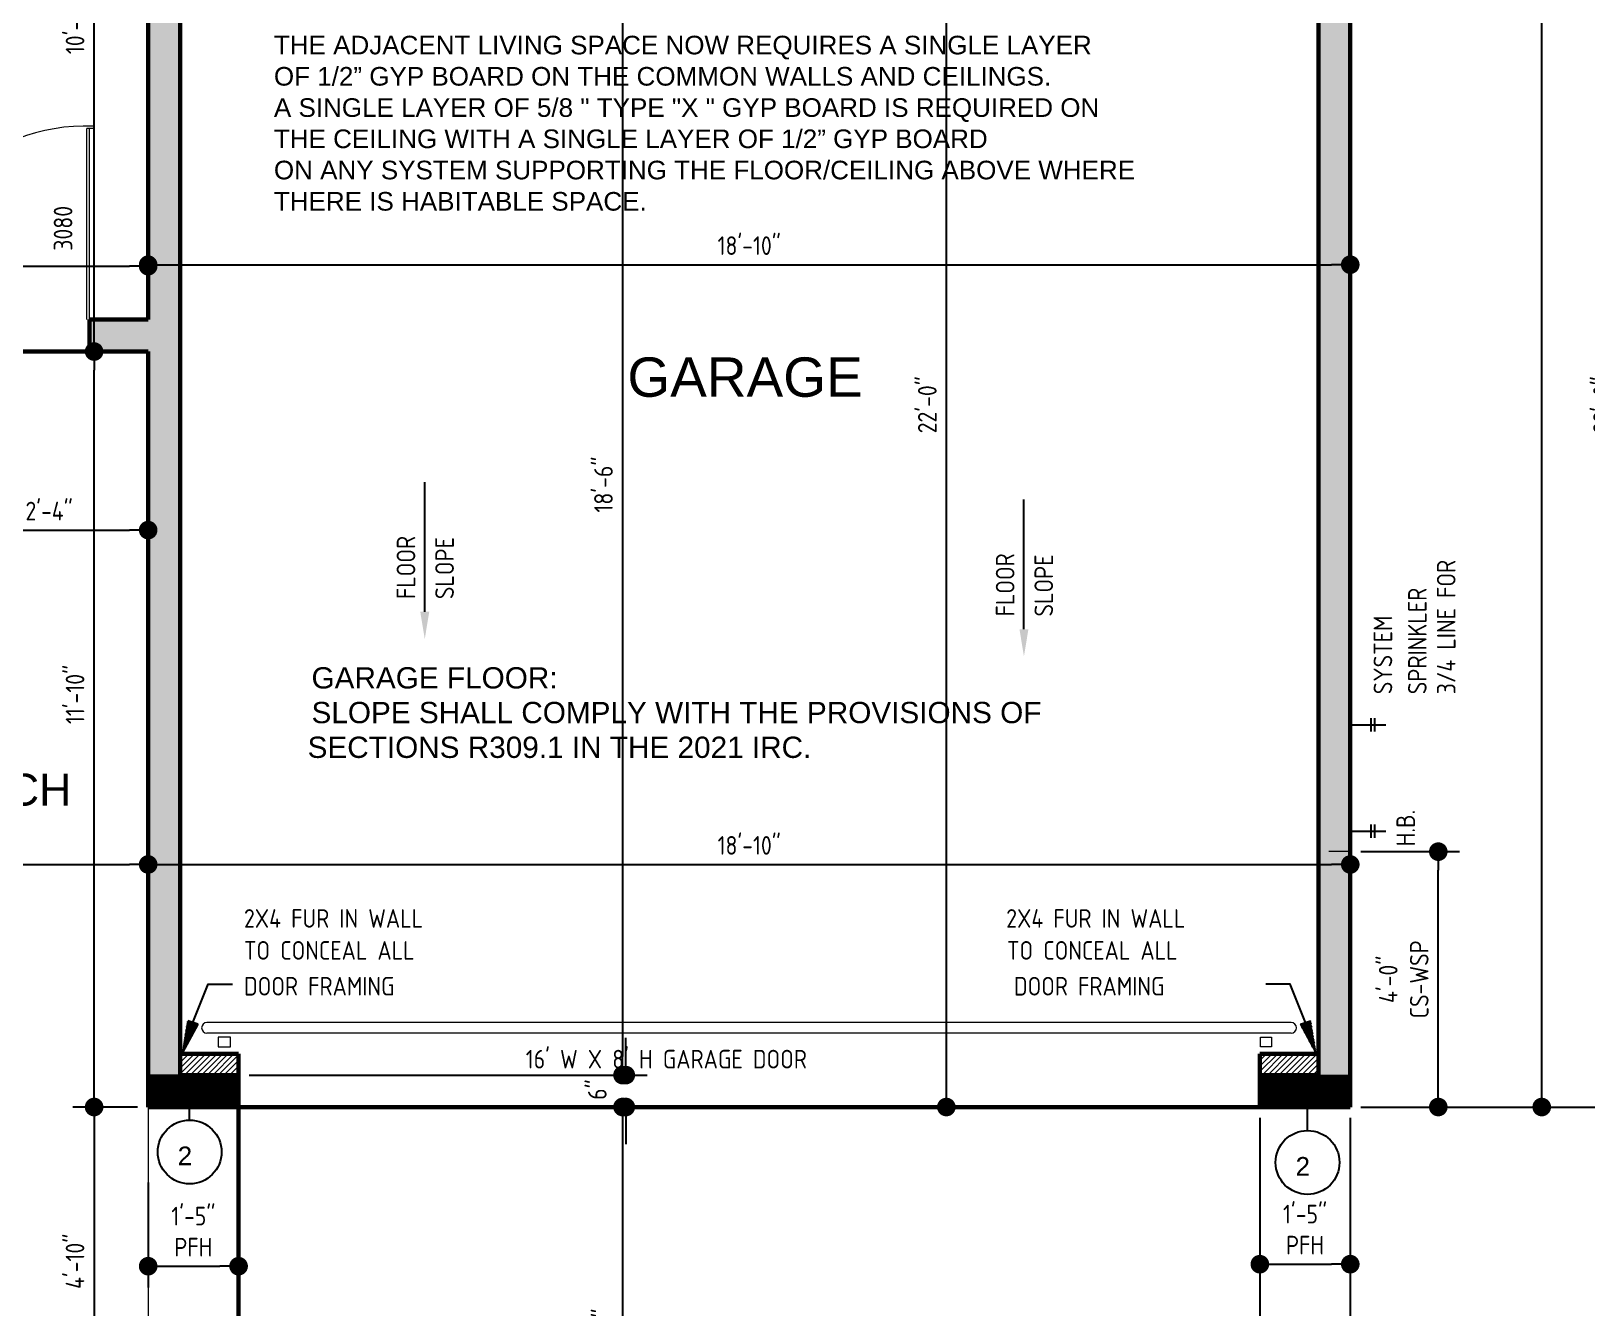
# Model space of a CAD drawing. Header units: feet. Extents: x 57903 to 63568, y -124112 to -112262.
# Drawn here: x 63119.3 to 63411.8, y -123968.5 to -123728.5 of the extents above; entities that cross this region are included whole.
import ezdxf
from ezdxf import colors
from ezdxf.entities.mleader import LeaderData, LeaderLine
from ezdxf.math import Vec2, Vec3

# ---------------------------------------------------------------- set-up
doc = ezdxf.new("R2010")
doc.units = ezdxf.units.FT
doc.header["$LTSCALE"] = 30
doc.header["$MEASUREMENT"] = 0
doc.linetypes.add('HIDDEN', pattern=[0.375, 0.25, -0.125])
doc.linetypes.add('Solid', pattern=[0])
doc.layers.add('DIM', color=4, linetype='Continuous')
doc.layers.add('TEXT', color=7, linetype='Continuous')
for name, color, linetype, lineweight in [('DIMS', 137, 'Continuous', 15), ('DOORS', 157, 'Continuous', 9), ('DOORTEXT', 253, 'Continuous', 20), ('HATCH', 123, 'Continuous', 0), ('L1', 251, 'Continuous', 13), ('ROOM LBLS', 253, 'Continuous', 30), ('WALLS', 7, 'Continuous', 60), ('WINDWS LBLS', 121, 'Continuous', 18)]:
    doc.layers.add(name, color=color, linetype=linetype, lineweight=lineweight)
doc.styles.add('ARCH', font='ARCHITXT.SHX')
doc.styles.add('SWIS72', font='swissel.ttf', dxfattribs={"height": 4.5})
doc.styles.add('TEXT1', font='ARCHITXT.shx')
doc.dimstyles.new('ARCHITECTURAL', dxfattribs={"dimtxt": 3.5, "dimasz": 3.5, "dimexe": 4, "dimexo": 2, "dimgap": 1.5, "dimtad": 1, "dimdec": 1, "dimzin": 3, "dimdsep": 46, "dimlunit": 4, "dimtxsty": 'ARCH', "dimblk": 'DOT', "dimcen": 0.0625, "dimadec": 0, "dimazin": 0, "dimtfac": 1, "dimtdec": 1, "dimtix": 1, "dimtofl": 0, "dimtmove": 1, "dimatfit": 2, "dimldrblk": 'DOTSMALL', "dimfxl": 1, "dimtolj": 1, "dimtzin": 0, "dimarcsym": 0})
pattern_1 = [(291.159625, (62472.52774, -124423.9583), (-0.1165723, -0.045120936), [])]

# ---------------------------------------------------------------- blocks, each defined once
blk = doc.blocks.new('_Dot')
at = {"layer": 'DIMS', "color": 0, "lineweight": -2}
blk.add_line((-0.5, 0), (-1, 0), dxfattribs=at)
at = {"layer": 'DIMS', "color": 0, "const_width": 0.5}
blk.add_lwpolyline([(-0.25, 0, 1), (0.25, 0, 1)], format="xyb", close=True, dxfattribs=at)
blk = doc.blocks.new('*D631')
at = {"layer": 'Defpoints', "color": 0, "linetype": 'Solid', "transparency": 16777216}
for p in [(63350.31, -123930.74), (63367.31, -123930.74), (63350.31, -124027.86)]:
    blk.add_point(p, dxfattribs=at)
at = {"layer": 'DIMS', "color": 0, "linetype": 'Solid', "lineweight": -2, "transparency": 16777216}
for p, q in [((63350.31, -123932.74), (63350.31, -124031.86)), ((63367.31, -123932.74), (63367.31, -124031.86)), ((63363.81, -124027.86), (63353.81, -124027.86))]:
    blk.add_line(p, q, dxfattribs=at)
at = {"layer": 'DIMS', "color": 0, "linetype": 'Solid', "lineweight": -2, "transparency": 16777216, "xscale": 3.5, "yscale": 3.5, "zscale": 3.5, "rotation": 180}
blk.add_blockref('_Dot', (63350.31, -124027.86), dxfattribs=at)
at = {"layer": 'DIMS', "color": 0, "linetype": 'Solid', "lineweight": -2, "transparency": 16777216, "xscale": 3.5, "yscale": 3.5, "zscale": 3.5}
blk.add_blockref('_Dot', (63367.31, -124027.86), dxfattribs=at)
at = {"layer": 'DIMS', "color": 0, "linetype": 'Solid', "transparency": 16777216, "insert": (63358.81, -124024.28), "char_height": 3.5, "attachment_point": 5, "style": 'ARCH'}
blk.add_mtext('\\A1;1\'-5"', dxfattribs=at)
blk = doc.blocks.new('_DotSmall')
at = {"layer": 'DIMS', "color": 0, "const_width": 0.5}
blk.add_lwpolyline([(-0.0625, 0, 1), (0.0625, 0, 1)], format="xyb", close=True, dxfattribs=at)
blk = doc.blocks.new('*D632')
at = {"layer": 'Defpoints', "color": 0, "linetype": 'Solid', "transparency": 16777216}
for p in [(63350.31, -123930.74), (63158.31, -123992.74), (63158.31, -124027.86)]:
    blk.add_point(p, dxfattribs=at)
at = {"layer": 'DIMS', "color": 0, "linetype": 'Solid', "lineweight": -2, "transparency": 16777216}
for p, q in [((63350.31, -123932.74), (63350.31, -124031.86)), ((63158.31, -123994.74), (63158.31, -124031.86)), ((63346.81, -124027.86), (63161.81, -124027.86))]:
    blk.add_line(p, q, dxfattribs=at)
at = {"layer": 'DIMS', "color": 0, "linetype": 'Solid', "lineweight": -2, "transparency": 16777216, "xscale": 3.5, "yscale": 3.5, "zscale": 3.5, "rotation": 180}
blk.add_blockref('_Dot', (63158.31, -124027.86), dxfattribs=at)
at = {"layer": 'DIMS', "color": 0, "linetype": 'Solid', "lineweight": -2, "transparency": 16777216, "xscale": 3.5, "yscale": 3.5, "zscale": 3.5}
blk.add_blockref('_Dot', (63350.31, -124027.86), dxfattribs=at)
at = {"layer": 'DIMS', "color": 0, "linetype": 'Solid', "transparency": 16777216, "insert": (63254.31, -124024.28), "char_height": 3.5, "attachment_point": 5, "style": 'ARCH'}
blk.add_mtext('\\A1;16\'-0"', dxfattribs=at)
blk = doc.blocks.new('*D637')
at = {"layer": 'Defpoints', "color": 0, "linetype": 'Solid', "transparency": 16777216}
for p in [(63367.31, -123930.74), (63158.31, -123992.74), (63367.31, -124042.86)]:
    blk.add_point(p, dxfattribs=at)
at = {"layer": 'DIMS', "color": 0, "linetype": 'Solid', "lineweight": -2, "transparency": 16777216}
for p, q in [((63367.31, -123932.74), (63367.31, -124046.86)), ((63158.31, -123994.74), (63158.31, -124046.86)), ((63161.81, -124042.86), (63363.81, -124042.86))]:
    blk.add_line(p, q, dxfattribs=at)
at = {"layer": 'DIMS', "color": 0, "linetype": 'Solid', "lineweight": -2, "transparency": 16777216, "xscale": 3.5, "yscale": 3.5, "zscale": 3.5, "rotation": 180}
blk.add_blockref('_Dot', (63158.31, -124042.86), dxfattribs=at)
at = {"layer": 'DIMS', "color": 0, "linetype": 'Solid', "lineweight": -2, "transparency": 16777216, "xscale": 3.5, "yscale": 3.5, "zscale": 3.5}
blk.add_blockref('_Dot', (63367.31, -124042.86), dxfattribs=at)
at = {"layer": 'DIMS', "color": 0, "linetype": 'Solid', "transparency": 16777216, "insert": (63262.81, -124039.28), "char_height": 3.5, "attachment_point": 5, "style": 'ARCH'}
blk.add_mtext('\\A1;17\'-5"', dxfattribs=at)
blk = doc.blocks.new('*D638')
at = {"layer": 'Defpoints', "color": 0, "linetype": 'Solid', "transparency": 16777216}
for p in [(63367.31, -123930.74), (62899.31, -123970.74), (62899.31, -124055.53)]:
    blk.add_point(p, dxfattribs=at)
at = {"layer": 'DIMS', "color": 0, "linetype": 'Solid', "lineweight": -2, "transparency": 16777216}
for p, q in [((63367.31, -123932.74), (63367.31, -124059.53)), ((62899.31, -123972.74), (62899.31, -124059.53)), ((63363.81, -124055.53), (62902.81, -124055.53))]:
    blk.add_line(p, q, dxfattribs=at)
at = {"layer": 'DIMS', "color": 0, "linetype": 'Solid', "lineweight": -2, "transparency": 16777216, "xscale": 3.5, "yscale": 3.5, "zscale": 3.5, "rotation": 180}
blk.add_blockref('_Dot', (62899.31, -124055.53), dxfattribs=at)
at = {"layer": 'DIMS', "color": 0, "linetype": 'Solid', "lineweight": -2, "transparency": 16777216, "xscale": 3.5, "yscale": 3.5, "zscale": 3.5}
blk.add_blockref('_Dot', (63367.31, -124055.53), dxfattribs=at)
at = {"layer": 'DIMS', "color": 0, "linetype": 'Solid', "transparency": 16777216, "insert": (63133.31, -124051.95), "char_height": 3.5, "attachment_point": 5, "style": 'ARCH'}
blk.add_mtext('\\A1;39\'-0"', dxfattribs=at)
blk = doc.blocks.new('*D643')
at = {"layer": 'Defpoints', "color": 0, "linetype": 'Solid', "transparency": 16777216}
for p in [(63141.31, -123872.66), (63085.31, -123877.36), (63141.31, -123885.15)]:
    blk.add_point(p, dxfattribs=at)
at = {"layer": 'DIMS', "color": 0, "linetype": 'Solid', "lineweight": -2, "transparency": 16777216}
for p, q in [((63141.31, -123874.66), (63141.31, -123889.15)), ((63085.31, -123879.36), (63085.31, -123889.15)), ((63088.81, -123885.15), (63137.81, -123885.15))]:
    blk.add_line(p, q, dxfattribs=at)
at = {"layer": 'DIMS', "color": 0, "linetype": 'Solid', "lineweight": -2, "transparency": 16777216, "xscale": 3.5, "yscale": 3.5, "zscale": 3.5, "rotation": 180}
blk.add_blockref('_Dot', (63085.31, -123885.15), dxfattribs=at)
at = {"layer": 'DIMS', "color": 0, "linetype": 'Solid', "lineweight": -2, "transparency": 16777216, "xscale": 3.5, "yscale": 3.5, "zscale": 3.5}
blk.add_blockref('_Dot', (63141.31, -123885.15), dxfattribs=at)
at = {"layer": 'DIMS', "color": 0, "linetype": 'Solid', "transparency": 16777216, "insert": (63113.31, -123881.56), "char_height": 3.5, "attachment_point": 5, "style": 'ARCH'}
blk.add_mtext('\\A1;4\'-8"', dxfattribs=at)
blk = doc.blocks.new('*D644')
at = {"layer": 'Defpoints', "color": 0, "linetype": 'Solid', "transparency": 16777216}
for p in [(63141.31, -123867.58), (63367.31, -123869.55), (63367.31, -123885.15)]:
    blk.add_point(p, dxfattribs=at)
at = {"layer": 'DIMS', "color": 0, "linetype": 'Solid', "lineweight": -2, "transparency": 16777216}
for p, q in [((63141.31, -123869.58), (63141.31, -123889.15)), ((63367.31, -123871.55), (63367.31, -123889.15)), ((63144.81, -123885.15), (63363.81, -123885.15))]:
    blk.add_line(p, q, dxfattribs=at)
at = {"layer": 'DIMS', "color": 0, "linetype": 'Solid', "lineweight": -2, "transparency": 16777216, "xscale": 3.5, "yscale": 3.5, "zscale": 3.5, "rotation": 180}
blk.add_blockref('_Dot', (63141.31, -123885.15), dxfattribs=at)
at = {"layer": 'DIMS', "color": 0, "linetype": 'Solid', "lineweight": -2, "transparency": 16777216, "xscale": 3.5, "yscale": 3.5, "zscale": 3.5}
blk.add_blockref('_Dot', (63367.31, -123885.15), dxfattribs=at)
at = {"layer": 'DIMS', "color": 0, "linetype": 'Solid', "transparency": 16777216, "insert": (63254.31, -123881.56), "char_height": 3.5, "attachment_point": 5, "style": 'ARCH'}
blk.add_mtext('\\A1;18\'-10"', dxfattribs=at)
blk = doc.blocks.new('*D646')
at = {"layer": 'Defpoints', "color": 0, "linetype": 'Solid', "transparency": 16777216}
for p in [(63113.31, -123790.74), (63141.31, -123790.93), (63141.31, -123822.3)]:
    blk.add_point(p, dxfattribs=at)
at = {"layer": 'DIMS', "color": 0, "linetype": 'Solid', "lineweight": -2, "transparency": 16777216}
for p, q in [((63113.31, -123792.74), (63113.31, -123826.3)), ((63141.31, -123792.93), (63141.31, -123826.3)), ((63116.81, -123822.3), (63137.81, -123822.3))]:
    blk.add_line(p, q, dxfattribs=at)
at = {"layer": 'DIMS', "color": 0, "linetype": 'Solid', "lineweight": -2, "transparency": 16777216, "xscale": 3.5, "yscale": 3.5, "zscale": 3.5, "rotation": 180}
blk.add_blockref('_Dot', (63113.31, -123822.3), dxfattribs=at)
at = {"layer": 'DIMS', "color": 0, "linetype": 'Solid', "lineweight": -2, "transparency": 16777216, "xscale": 3.5, "yscale": 3.5, "zscale": 3.5}
blk.add_blockref('_Dot', (63141.31, -123822.3), dxfattribs=at)
at = {"layer": 'DIMS', "color": 0, "linetype": 'Solid', "transparency": 16777216, "insert": (63122.69, -123818.72), "char_height": 3.5, "attachment_point": 5, "style": 'ARCH'}
blk.add_mtext('\\A1;2\'-4"', dxfattribs=at)
blk = doc.blocks.new('*D738')
at = {"layer": 'Defpoints', "color": 0, "linetype": 'Solid', "transparency": 16777216}
for p in [(63141.31, -123772.69), (63141.31, -123779.89), (63079.31, -123782.74)]:
    blk.add_point(p, dxfattribs=at)
at = {"layer": 'DIMS', "color": 0, "linetype": 'Solid', "lineweight": -2, "transparency": 16777216}
for p, q in [((63079.31, -123780.74), (63079.31, -123768.69)), ((63141.31, -123777.89), (63141.31, -123768.69)), ((63082.81, -123772.69), (63137.81, -123772.69))]:
    blk.add_line(p, q, dxfattribs=at)
at = {"layer": 'DIMS', "color": 0, "linetype": 'Solid', "lineweight": -2, "transparency": 16777216, "xscale": 3.5, "yscale": 3.5, "zscale": 3.5, "rotation": 180}
blk.add_blockref('_Dot', (63079.31, -123772.69), dxfattribs=at)
at = {"layer": 'DIMS', "color": 0, "linetype": 'Solid', "lineweight": -2, "transparency": 16777216, "xscale": 3.5, "yscale": 3.5, "zscale": 3.5}
blk.add_blockref('_Dot', (63141.31, -123772.69), dxfattribs=at)
at = {"layer": 'DIMS', "color": 0, "linetype": 'Solid', "transparency": 16777216, "insert": (63110.31, -123769.11), "char_height": 3.5, "attachment_point": 5, "style": 'ARCH'}
blk.add_mtext('\\A1;5\'-2"', dxfattribs=at)
blk = doc.blocks.new('*D739')
at = {"layer": 'Defpoints', "color": 0, "linetype": 'Solid', "transparency": 16777216}
for p in [(63367.31, -123772.41), (63141.31, -123781.48), (63367.31, -123796.74)]:
    blk.add_point(p, dxfattribs=at)
at = {"layer": 'DIMS', "color": 0, "linetype": 'Solid', "lineweight": -2, "transparency": 16777216}
for p, q in [((63141.31, -123779.48), (63141.31, -123768.41)), ((63367.31, -123794.74), (63367.31, -123768.41)), ((63144.81, -123772.41), (63363.81, -123772.41))]:
    blk.add_line(p, q, dxfattribs=at)
at = {"layer": 'DIMS', "color": 0, "linetype": 'Solid', "lineweight": -2, "transparency": 16777216, "xscale": 3.5, "yscale": 3.5, "zscale": 3.5, "rotation": 180}
blk.add_blockref('_Dot', (63141.31, -123772.41), dxfattribs=at)
at = {"layer": 'DIMS', "color": 0, "linetype": 'Solid', "lineweight": -2, "transparency": 16777216, "xscale": 3.5, "yscale": 3.5, "zscale": 3.5}
blk.add_blockref('_Dot', (63367.31, -123772.41), dxfattribs=at)
at = {"layer": 'DIMS', "color": 0, "linetype": 'Solid', "transparency": 16777216, "insert": (63254.31, -123768.83), "char_height": 3.5, "attachment_point": 5, "style": 'ARCH'}
blk.add_mtext('\\A1;18\'-10"', dxfattribs=at)
blk = doc.blocks.new('*D602')
at = {"layer": 'Defpoints', "color": 0, "linetype": 'Solid', "transparency": 16777216}
for p in [(63131.15, -123788.74), (63139, -123788.74), (63141.31, -123930.74)]:
    blk.add_point(p, dxfattribs=at)
at = {"layer": 'DIMS', "color": 0, "linetype": 'Solid', "lineweight": -2, "transparency": 16777216}
for p, q in [((63137, -123788.74), (63127.15, -123788.74)), ((63131.15, -123927.24), (63131.15, -123792.24)), ((63139.31, -123930.74), (63127.15, -123930.74))]:
    blk.add_line(p, q, dxfattribs=at)
at = {"layer": 'DIMS', "color": 0, "linetype": 'Solid', "lineweight": -2, "transparency": 16777216, "xscale": 3.5, "yscale": 3.5, "zscale": 3.5}
for p, rotation in [((63131.15, -123788.74), 90), ((63131.15, -123930.74), 270)]:
    blk.add_blockref('_Dot', p, dxfattribs=dict(at, rotation=rotation))
at = {"layer": 'DIMS', "color": 0, "linetype": 'Solid', "transparency": 16777216, "insert": (63127.56, -123853.19), "char_height": 3.5, "attachment_point": 5, "rotation": 90, "style": 'ARCH'}
blk.add_mtext('\\A1;11\'-10"', dxfattribs=at)
blk = doc.blocks.new('*D604')
at = {"layer": 'Defpoints', "color": 0, "linetype": 'Solid', "transparency": 16777216}
for p in [(63131.15, -123666.74), (63145.31, -123666.74), (63139, -123788.74)]:
    blk.add_point(p, dxfattribs=at)
at = {"layer": 'DIMS', "color": 0, "linetype": 'Solid', "lineweight": -2, "transparency": 16777216}
for p, q in [((63143.31, -123666.74), (63127.15, -123666.74)), ((63131.15, -123785.24), (63131.15, -123670.24)), ((63137, -123788.74), (63127.15, -123788.74))]:
    blk.add_line(p, q, dxfattribs=at)
at = {"layer": 'DIMS', "color": 0, "linetype": 'Solid', "lineweight": -2, "transparency": 16777216, "xscale": 3.5, "yscale": 3.5, "zscale": 3.5}
for p, rotation in [((63131.15, -123666.74), 90), ((63131.15, -123788.74), 270)]:
    blk.add_blockref('_Dot', p, dxfattribs=dict(at, rotation=rotation))
at = {"layer": 'DIMS', "color": 0, "linetype": 'Solid', "transparency": 16777216, "insert": (63127.56, -123727.74), "char_height": 3.5, "attachment_point": 5, "rotation": 90, "style": 'ARCH'}
blk.add_mtext('\\A1;10\'-2"', dxfattribs=at)
blk = doc.blocks.new('*D678')
at = {"layer": 'Defpoints', "color": 0, "linetype": 'Solid', "transparency": 16777216}
for p in [(63141.31, -123930.74), (63131.15, -123988.74), (63141.31, -123988.74)]:
    blk.add_point(p, dxfattribs=at)
at = {"layer": 'DIMS', "color": 0, "linetype": 'Solid', "lineweight": -2, "transparency": 16777216}
for p, q in [((63139.31, -123930.74), (63127.15, -123930.74)), ((63131.15, -123934.24), (63131.15, -123985.24)), ((63139.31, -123988.74), (63127.15, -123988.74))]:
    blk.add_line(p, q, dxfattribs=at)
at = {"layer": 'DIMS', "color": 0, "linetype": 'Solid', "lineweight": -2, "transparency": 16777216, "xscale": 3.5, "yscale": 3.5, "zscale": 3.5}
for p, rotation in [((63131.15, -123930.74), 90), ((63131.15, -123988.74), 270)]:
    blk.add_blockref('_Dot', p, dxfattribs=dict(at, rotation=rotation))
at = {"layer": 'DIMS', "color": 0, "linetype": 'Solid', "transparency": 16777216, "insert": (63127.56, -123959.74), "char_height": 3.5, "attachment_point": 5, "rotation": 90, "style": 'ARCH'}
blk.add_mtext('\\A1;4\'-10"', dxfattribs=at)
blk = doc.blocks.new('*D686')
at = {"layer": 'Defpoints', "color": 0, "linetype": 'Solid', "transparency": 16777216}
for p in [(63240.38, -123702.74), (63158.31, -123924.74), (63230.49, -123924.74)]:
    blk.add_point(p, dxfattribs=at)
at = {"layer": 'DIMS', "color": 0, "linetype": 'Solid', "lineweight": -2, "transparency": 16777216}
for p, q in [((63238.38, -123702.74), (63226.49, -123702.74)), ((63230.49, -123706.24), (63230.49, -123921.24)), ((63160.31, -123924.74), (63234.49, -123924.74))]:
    blk.add_line(p, q, dxfattribs=at)
at = {"layer": 'DIMS', "color": 0, "linetype": 'Solid', "lineweight": -2, "transparency": 16777216, "xscale": 3.5, "yscale": 3.5, "zscale": 3.5}
for p, rotation in [((63230.49, -123702.74), 90), ((63230.49, -123924.74), 270)]:
    blk.add_blockref('_Dot', p, dxfattribs=dict(at, rotation=rotation))
at = {"layer": 'DIMS', "color": 0, "linetype": 'Solid', "transparency": 16777216, "insert": (63226.91, -123813.74), "char_height": 3.5, "attachment_point": 5, "rotation": 90, "style": 'ARCH'}
blk.add_mtext('\\A1;18\'-6"', dxfattribs=at)
blk = doc.blocks.new('*D689')
at = {"layer": 'Defpoints', "color": 0, "linetype": 'Solid', "transparency": 16777216}
for p in [(63160.31, -123924.74), (63165.98, -123930.74), (63231.11, -123930.74)]:
    blk.add_point(p, dxfattribs=at)
at = {"layer": 'DIMS', "color": 0, "linetype": 'Solid', "lineweight": -2, "transparency": 16777216}
for p, q in [((63231.11, -123921.24), (63231.11, -123917.74)), ((63162.31, -123924.74), (63235.11, -123924.74)), ((63167.98, -123930.74), (63235.11, -123930.74)), ((63231.11, -123934.24), (63231.11, -123937.74))]:
    blk.add_line(p, q, dxfattribs=at)
at = {"layer": 'DIMS', "color": 0, "linetype": 'Solid', "lineweight": -2, "transparency": 16777216, "xscale": 3.5, "yscale": 3.5, "zscale": 3.5}
for p, rotation in [((63231.11, -123924.74), 270), ((63231.11, -123930.74), 90)]:
    blk.add_blockref('_Dot', p, dxfattribs=dict(at, rotation=rotation))
at = {"layer": 'DIMS', "color": 0, "linetype": 'Solid', "transparency": 16777216, "insert": (63225.75, -123927.46), "char_height": 3.5, "attachment_point": 5, "rotation": 90, "style": 'ARCH'}
blk.add_mtext('\\A1;6"', dxfattribs=at)
blk = doc.blocks.new('*D691')
at = {"layer": 'Defpoints', "color": 0, "linetype": 'Solid', "transparency": 16777216}
for p in [(63291.37, -123666.74), (63300.12, -123666.74), (63265.57, -123930.74)]:
    blk.add_point(p, dxfattribs=at)
at = {"layer": 'DIMS', "color": 0, "linetype": 'Solid', "lineweight": -2, "transparency": 16777216}
for p, q in [((63298.12, -123666.74), (63287.37, -123666.74)), ((63291.37, -123927.24), (63291.37, -123670.24)), ((63267.57, -123930.74), (63295.37, -123930.74))]:
    blk.add_line(p, q, dxfattribs=at)
at = {"layer": 'DIMS', "color": 0, "linetype": 'Solid', "lineweight": -2, "transparency": 16777216, "xscale": 3.5, "yscale": 3.5, "zscale": 3.5}
for p, rotation in [((63291.37, -123666.74), 90), ((63291.37, -123930.74), 270)]:
    blk.add_blockref('_Dot', p, dxfattribs=dict(at, rotation=rotation))
at = {"layer": 'DIMS', "color": 0, "linetype": 'Solid', "transparency": 16777216, "insert": (63287.79, -123798.74), "char_height": 3.5, "attachment_point": 5, "rotation": 90, "style": 'ARCH'}
blk.add_mtext('\\A1;22\'-0"', dxfattribs=at)
blk = doc.blocks.new('*D696')
at = {"layer": 'Defpoints', "color": 0, "linetype": 'Solid', "transparency": 16777216}
for p in [(63204.68, -123930.74), (63158.31, -124012.74), (63230.49, -124012.74)]:
    blk.add_point(p, dxfattribs=at)
at = {"layer": 'DIMS', "color": 0, "linetype": 'Solid', "lineweight": -2, "transparency": 16777216}
for p, q in [((63206.68, -123930.74), (63234.49, -123930.74)), ((63230.49, -123934.24), (63230.49, -124009.24)), ((63160.31, -124012.74), (63234.49, -124012.74))]:
    blk.add_line(p, q, dxfattribs=at)
at = {"layer": 'DIMS', "color": 0, "linetype": 'Solid', "lineweight": -2, "transparency": 16777216, "xscale": 3.5, "yscale": 3.5, "zscale": 3.5}
for p, rotation in [((63230.49, -123930.74), 90), ((63230.49, -124012.74), 270)]:
    blk.add_blockref('_Dot', p, dxfattribs=dict(at, rotation=rotation))
at = {"layer": 'DIMS', "color": 0, "linetype": 'Solid', "transparency": 16777216, "insert": (63226.91, -123973.78), "char_height": 3.5, "attachment_point": 5, "rotation": 90, "style": 'ARCH'}
blk.add_mtext('\\A1;6\'-10"', dxfattribs=at)
blk = doc.blocks.new('*D698')
at = {"layer": 'Defpoints', "color": 0, "linetype": 'Solid', "transparency": 16777216}
for p in [(63368.31, -123494.74), (63403.31, -123494.74), (63367.31, -123930.74)]:
    blk.add_point(p, dxfattribs=at)
at = {"layer": 'DIMS', "color": 0, "linetype": 'Solid', "lineweight": -2, "transparency": 16777216}
for p, q in [((63370.31, -123494.74), (63407.31, -123494.74)), ((63403.31, -123927.24), (63403.31, -123498.24)), ((63369.31, -123930.74), (63407.31, -123930.74))]:
    blk.add_line(p, q, dxfattribs=at)
at = {"layer": 'DIMS', "color": 0, "linetype": 'Solid', "lineweight": -2, "transparency": 16777216, "xscale": 3.5, "yscale": 3.5, "zscale": 3.5}
for p, rotation in [((63403.31, -123494.74), 90), ((63403.31, -123930.74), 270)]:
    blk.add_blockref('_Dot', p, dxfattribs=dict(at, rotation=rotation))
at = {"layer": 'DIMS', "color": 0, "linetype": 'Solid', "transparency": 16777216, "insert": (63399.73, -123712.74), "char_height": 3.5, "attachment_point": 5, "rotation": 90, "style": 'ARCH'}
blk.add_mtext('\\A1;36\'-4"', dxfattribs=at)
blk = doc.blocks.new('*D701')
at = {"layer": 'Defpoints', "color": 0, "linetype": 'Solid', "transparency": 16777216}
for p in [(63363.31, -123666.74), (63418.31, -123666.74), (63367.31, -123930.74)]:
    blk.add_point(p, dxfattribs=at)
at = {"layer": 'DIMS', "color": 0, "linetype": 'Solid', "lineweight": -2, "transparency": 16777216}
for p, q in [((63365.31, -123666.74), (63422.31, -123666.74)), ((63418.31, -123927.24), (63418.31, -123670.24)), ((63369.31, -123930.74), (63422.31, -123930.74))]:
    blk.add_line(p, q, dxfattribs=at)
at = {"layer": 'DIMS', "color": 0, "linetype": 'Solid', "lineweight": -2, "transparency": 16777216, "xscale": 3.5, "yscale": 3.5, "zscale": 3.5}
for p, rotation in [((63418.31, -123666.74), 90), ((63418.31, -123930.74), 270)]:
    blk.add_blockref('_Dot', p, dxfattribs=dict(at, rotation=rotation))
at = {"layer": 'DIMS', "color": 0, "linetype": 'Solid', "transparency": 16777216, "insert": (63414.73, -123798.74), "char_height": 3.5, "attachment_point": 5, "rotation": 90, "style": 'ARCH'}
blk.add_mtext('\\A1;22\'-0"', dxfattribs=at)
blk = doc.blocks.new('*D706')
at = {"layer": 'Defpoints', "color": 0, "linetype": 'Solid', "transparency": 16777216}
for p in [(63367.31, -123178.74), (63433.31, -123178.74), (63367.31, -123930.74)]:
    blk.add_point(p, dxfattribs=at)
at = {"layer": 'DIMS', "color": 0, "linetype": 'Solid', "lineweight": -2, "transparency": 16777216}
for p, q in [((63369.31, -123178.74), (63437.31, -123178.74)), ((63433.31, -123927.24), (63433.31, -123182.24)), ((63369.31, -123930.74), (63437.31, -123930.74))]:
    blk.add_line(p, q, dxfattribs=at)
at = {"layer": 'DIMS', "color": 0, "linetype": 'Solid', "lineweight": -2, "transparency": 16777216, "xscale": 3.5, "yscale": 3.5, "zscale": 3.5}
for p, rotation in [((63433.31, -123178.74), 90), ((63433.31, -123930.74), 270)]:
    blk.add_blockref('_Dot', p, dxfattribs=dict(at, rotation=rotation))
at = {"layer": 'DIMS', "color": 0, "linetype": 'Solid', "transparency": 16777216, "insert": (63429.73, -123554.74), "char_height": 3.5, "attachment_point": 5, "rotation": 90, "style": 'ARCH'}
blk.add_mtext('\\A1;62\'-8"', dxfattribs=at)
blk = doc.blocks.new('*D768')
at = {"layer": 'Defpoints', "color": 0, "linetype": 'Solid', "transparency": 16777216}
for p in [(63367.31, -123882.74), (63383.86, -123882.74), (63367.31, -123930.74)]:
    blk.add_point(p, dxfattribs=at)
at = {"layer": 'DIMS', "color": 0, "linetype": 'Solid', "lineweight": -2, "transparency": 16777216}
for p, q in [((63369.31, -123882.74), (63387.86, -123882.74)), ((63383.86, -123927.24), (63383.86, -123886.24)), ((63369.31, -123930.74), (63387.86, -123930.74))]:
    blk.add_line(p, q, dxfattribs=at)
at = {"layer": 'DIMS', "color": 0, "linetype": 'Solid', "lineweight": -2, "transparency": 16777216, "xscale": 3.5, "yscale": 3.5, "zscale": 3.5}
for p, rotation in [((63383.86, -123882.74), 90), ((63383.86, -123930.74), 270)]:
    blk.add_blockref('_Dot', p, dxfattribs=dict(at, rotation=rotation))
at = {"layer": 'DIMS', "color": 0, "linetype": 'Solid', "transparency": 16777216, "insert": (63377.36, -123906.74), "char_height": 3.5, "attachment_point": 5, "rotation": 90, "style": 'ARCH'}
blk.add_mtext('\\A1;4\'-0"\\PCS-WSP', dxfattribs=at)
blk = doc.blocks.new('*D769')
at = {"layer": 'Defpoints', "color": 0, "linetype": 'Solid', "transparency": 16777216}
for p in [(63350.31, -123942.55), (63367.31, -123942.55), (63367.31, -123960.28)]:
    blk.add_point(p, dxfattribs=at)
at = {"layer": 'DIMS', "color": 0, "linetype": 'Solid', "lineweight": -2, "transparency": 16777216}
for p, q in [((63350.31, -123944.55), (63350.31, -123964.28)), ((63367.31, -123944.55), (63367.31, -123964.28)), ((63353.81, -123960.28), (63363.81, -123960.28))]:
    blk.add_line(p, q, dxfattribs=at)
at = {"layer": 'DIMS', "color": 0, "linetype": 'Solid', "lineweight": -2, "transparency": 16777216, "xscale": 3.5, "yscale": 3.5, "zscale": 3.5, "rotation": 180}
blk.add_blockref('_Dot', (63350.31, -123960.28), dxfattribs=at)
at = {"layer": 'DIMS', "color": 0, "linetype": 'Solid', "lineweight": -2, "transparency": 16777216, "xscale": 3.5, "yscale": 3.5, "zscale": 3.5}
blk.add_blockref('_Dot', (63367.31, -123960.28), dxfattribs=at)
at = {"layer": 'DIMS', "color": 0, "linetype": 'Solid', "transparency": 16777216, "insert": (63358.81, -123953.78), "char_height": 3.5, "attachment_point": 5, "style": 'ARCH'}
blk.add_mtext('\\A1;1\'-5"\\PPFH', dxfattribs=at)
blk = doc.blocks.new('*D771')
at = {"layer": 'Defpoints', "color": 0, "linetype": 'Solid', "transparency": 16777216}
for p in [(63141.31, -123942.92), (63158.31, -123942.92), (63158.31, -123960.66)]:
    blk.add_point(p, dxfattribs=at)
at = {"layer": 'DIMS', "color": 0, "linetype": 'Solid', "lineweight": -2, "transparency": 16777216}
for p, q in [((63141.31, -123944.92), (63141.31, -123964.66)), ((63158.31, -123944.92), (63158.31, -123964.66)), ((63144.81, -123960.66), (63154.81, -123960.66))]:
    blk.add_line(p, q, dxfattribs=at)
at = {"layer": 'DIMS', "color": 0, "linetype": 'Solid', "lineweight": -2, "transparency": 16777216, "xscale": 3.5, "yscale": 3.5, "zscale": 3.5, "rotation": 180}
blk.add_blockref('_Dot', (63141.31, -123960.66), dxfattribs=at)
at = {"layer": 'DIMS', "color": 0, "linetype": 'Solid', "lineweight": -2, "transparency": 16777216, "xscale": 3.5, "yscale": 3.5, "zscale": 3.5}
blk.add_blockref('_Dot', (63158.31, -123960.66), dxfattribs=at)
at = {"layer": 'DIMS', "color": 0, "linetype": 'Solid', "transparency": 16777216, "insert": (63149.81, -123954.16), "char_height": 3.5, "attachment_point": 5, "style": 'ARCH'}
blk.add_mtext('\\A1;1\'-5"\\PPFH', dxfattribs=at)

msp = doc.modelspace()

# ---------------------------------------------------------------- hatches: boundary and pattern name
at = {"layer": 'HATCH'}
h = msp.add_hatch(color=9, dxfattribs=at)
h.dxf.hatch_style = 1
h.set_gradient(color1=(199, 200, 202), color2=(147, 149, 152), name='INVCYLINDER')
h.paths.add_polyline_path([(63361.31, -123540.74), (63319.31, -123540.74), (63319.31, -123546.74), (63361.31, -123546.74), (63361.31, -123660.74), (63249.31, -123660.74), (63245.31, -123660.74), (63203.31, -123660.74), (63199.31, -123660.74), (63177.31, -123660.74), (63177.31, -123666.74), (63361.31, -123666.74), (63361.31, -123924.74), (63367.31, -123924.74), (63367.31, -123506.74), (63366.31, -123506.74), (63361.31, -123506.74)])
h.paths.add_polyline_path([(63327.97, -123547.03), (63351.55, -123547.03), (63351.55, -123540.78), (63327.97, -123540.78)], flags=25)
h = msp.add_hatch(color=9, dxfattribs=at)
h.dxf.hatch_style = 1
h.set_gradient(color1=(199, 200, 202), color2=(147, 149, 152), name='INVCYLINDER')
h.paths.add_polyline_path([(63147.31, -123702.74), (63145.31, -123702.74), (63141.31, -123702.74), (63141.31, -123782.74), (63130.31, -123782.74), (63130.31, -123788.74), (63141.31, -123788.74), (63141.31, -123924.74), (63147.31, -123924.74)])
at = {"layer": 'HATCH', "linetype": 'Solid'}
h = msp.add_hatch(dxfattribs=at)
h.set_pattern_fill('ANSI31', color=256, scale=6, style=0)
h.paths.add_polyline_path([(63158.31, -123920.74), (63147.31, -123920.74), (63147.31, -123924.74), (63158.31, -123924.74)])
h = msp.add_hatch(dxfattribs=at)
h.set_pattern_fill('ANSI31', color=256, scale=6, style=0)
h.paths.add_polyline_path([(63361.31, -123920.74), (63350.31, -123920.74), (63350.31, -123924.74), (63361.31, -123924.74)])
h = msp.add_hatch(dxfattribs=at)
h.set_pattern_fill('ANSI31', color=256)
h.paths.add_polyline_path([(63158.31, -123924.74), (63147.31, -123924.74), (63141.31, -123924.74), (63141.31, -123930.74), (63158.31, -123930.74)])
h = msp.add_hatch(dxfattribs=at)
h.set_pattern_fill('ANSI31', color=256)
h.paths.add_polyline_path([(63367.31, -123924.74), (63361.31, -123924.74), (63350.31, -123924.74), (63350.31, -123930.74), (63367.31, -123930.74)])
at = {"layer": 'TEXT'}
h = msp.add_hatch(dxfattribs=at)
h.set_pattern_fill('ANSI31', color=256, angle=203.8404, style=0)
h.set_pattern_definition(pattern_1)
h.paths.add_polyline_path([(63150.66, -123915.15), (63148.77, -123914.51), (63147.79, -123920.52)])
h = msp.add_hatch(dxfattribs=at)
h.set_pattern_fill('ANSI31', color=256, angle=203.8404, style=0)
h.set_pattern_definition(pattern_1)
h.paths.add_polyline_path([(63357.96, -123915.15), (63359.85, -123914.51), (63360.84, -123920.52)])
h = msp.add_hatch(dxfattribs=at)
h.set_pattern_fill('ANSI31', color=256, angle=203.8404, style=0)
h.set_pattern_definition(pattern_1)
h.paths.add_polyline_path([(63357.96, -123915.15), (63359.85, -123914.51), (63360.84, -123920.52)])

# ---------------------------------------------------------------- linework, layer by layer
at = {"layer": 'DIMS', "linetype": 'Solid'}
for p, q in [((63367.31, -123882.74), (63363.31, -123882.74)), ((63141.31, -123930.74), (63141.31, -123990.74))]:
    msp.add_line(p, q, dxfattribs=at)
at = {"layer": 'DOORS'}
for p, q in [((63129.81, -123782.74), (63129.81, -123746.81)), ((63131.09, -123746.81), (63129.81, -123746.81)), ((63130.31, -123782.74), (63130.31, -123746.81)), ((63356.19, -123914.85), (63152.36, -123914.85)), ((63356.19, -123916.85), (63152.36, -123916.85))]:
    msp.add_line(p, q, dxfattribs=at)
for points in [[(63156.8, -123917.63), (63154.48, -123917.63), (63154.48, -123919.42), (63156.8, -123919.42)], [(63350.46, -123917.63), (63352.47, -123917.63), (63352.47, -123919.42), (63350.46, -123919.42)]]:
    msp.add_lwpolyline(points, close=True, dxfattribs=at)
for centre, radius, start, end in [((63129.57, -123781.63), 35.28, 87.8457, 181.8069), ((63130.89, -123746.71), 0.336, 8.8942, 89.0078), ((63131.09, -123746.68), 0.134, 270, 8.8942), ((63152.36, -123915.85), 1, 90, 270), ((63356.19, -123915.85), 1, 270, 90)]:
    msp.add_arc(centre, radius, start, end, dxfattribs=at)
at = {"layer": 'HATCH', "linetype": 'Solid'}
for p, q in [((63147.31, -123924.74), (63141.31, -123924.74)), ((63361.31, -123924.74), (63367.31, -123924.74))]:
    msp.add_line(p, q, dxfattribs=at)
at = {"layer": 'L1', "linetype": 'HIDDEN'}
msp.add_line((63142.31, -123930.74), (63142.31, -123930.74), dxfattribs=at)
at = {"layer": 'TEXT'}
for p, q in [((63371.16, -123857.65), (63371.16, -123860.13)), ((63371.85, -123857.65), (63371.85, -123860.13)), ((63367.31, -123858.89), (63373.98, -123858.89)), ((63371.16, -123877.63), (63371.16, -123880.11)), ((63371.85, -123877.63), (63371.85, -123880.11)), ((63367.31, -123878.87), (63373.98, -123878.87)), ((63150.66, -123915.15), (63147.79, -123920.52)), ((63150.66, -123915.15), (63148.77, -123914.51)), ((63150.66, -123915.15), (63148.77, -123914.51)), ((63357.96, -123915.15), (63359.85, -123914.51)), ((63357.96, -123915.15), (63359.85, -123914.51)), ((63357.96, -123915.15), (63359.85, -123914.51)), ((63357.96, -123915.15), (63359.85, -123914.51)), ((63357.96, -123915.15), (63360.84, -123920.52)), ((63357.96, -123915.15), (63360.84, -123920.52)), ((63149.11, -123933.19), (63149.11, -123925.75)), ((63359.28, -123935.16), (63359.28, -123927.72))]:
    msp.add_line(p, q, dxfattribs=at)
for points in [[(63149.71, -123914.83), (63152.59, -123907.62), (63157.17, -123907.64)], [(63358.91, -123914.83), (63356.03, -123907.62), (63351.45, -123907.64)], [(63358.91, -123914.83), (63356.03, -123907.62), (63351.45, -123907.64)]]:
    msp.add_lwpolyline(points, dxfattribs=at)
for centre in [(63149.11, -123939.19), (63359.28, -123941.16)]:
    msp.add_circle(centre, 6, dxfattribs=at)
at = {"layer": 'WALLS'}
for p, q in [((63367.31, -123506.74), (63367.31, -123930.74)), ((63361.31, -123666.74), (63361.31, -123924.74)), ((63141.31, -123702.74), (63141.31, -123782.74)), ((63147.31, -123702.74), (63147.31, -123924.74)), ((63130.31, -123782.74), (63130.31, -123788.74)), ((63141.31, -123782.74), (63130.31, -123782.74)), ((63130.31, -123788.74), (63094.31, -123788.74)), ((63141.31, -123788.74), (63130.31, -123788.74)), ((63141.31, -123788.74), (63141.31, -123930.74)), ((63158.31, -123920.74), (63147.31, -123920.74)), ((63158.31, -123920.74), (63158.31, -123930.74)), ((63361.31, -123920.74), (63350.31, -123920.74)), ((63350.31, -123920.74), (63350.31, -123930.74)), ((63158.31, -123924.74), (63147.31, -123924.74)), ((63361.31, -123924.74), (63350.31, -123924.74)), ((63354.31, -123924.74), (63354.31, -123924.74)), ((63354.31, -123924.74), (63354.31, -123924.74)), ((63158.31, -123930.74), (63141.31, -123930.74)), ((63367.31, -123930.74), (63158.31, -123930.74)), ((63158.31, -123930.74), (63158.31, -124012.74))]:
    msp.add_line(p, q, dxfattribs=at)

# ---------------------------------------------------------------- texts
at = {"layer": 'DIM', "style": 'SWIS72'}
for s, height, p in [('THE ADJACENT LIVING SPACE NOW REQUIRES A SINGLE LAYER ', 3.5, (63164.95, -123732.88)), ('OF 1/2” GYP BOARD ON THE COMMON WALLS AND CEILINGS.', 3.5, (63164.95, -123738.75)), ('A SINGLE LAYER OF 5/8 " TYPE "X " GYP BOARD IS REQUIRED ON ', 3.5, (63164.95, -123744.63)), ('THE CEILING WITH A SINGLE LAYER OF 1/2” GYP BOARD', 3.5, (63164.95, -123750.5)), ('ON ANY SYSTEM SUPPORTING THE FLOOR/CEILING ABOVE WHERE ', 3.5, (63164.95, -123756.37)), ('THERE IS HABITABLE SPACE.', 3.5, (63164.95, -123762.25)), ('GARAGE FLOOR:', 4, (63172.02, -123852.07)), ('SLOPE SHALL COMPLY WITH THE PROVISIONS OF', 4, (63172.02, -123858.59)), (' SECTIONS R309.1 IN THE 2021 IRC.', 4, (63169.73, -123865.12))]:
    msp.add_text(s, height=height, dxfattribs=at).set_placement(p)
at = {"layer": 'DOORTEXT', "color": 0, "style": 'TEXT1'}
msp.add_text('3080', height=3.5, rotation=90, dxfattribs=at).set_placement((63127.06, -123769.79, 0.01))
at = {"layer": 'ROOM LBLS', "style": 'SWIS72'}
for s, height, p in [('GARAGE ', 7.4, (63231.41, -123797.24, -0.05)), ('PORCH', 6, (63096.6, -123874.08))]:
    msp.add_text(s, height=height, dxfattribs=at).set_placement(p)
at = {"layer": 'TEXT', "style": 'TEXT1'}
for s, p in [('FLOOR', (63191.53, -123835.27)), ('SLOPE ', (63198.79, -123835.27)), ('FLOOR', (63304.18, -123838.54)), ('SLOPE ', (63311.44, -123838.54)), ('3/4 LINE FOR ', (63387.1, -123853.15)), ('SPRINKLER  ', (63381.67, -123853.15)), ('SYSTEM ', (63375.2, -123853.14)), ('H.B.', (63379.48, -123881.74))]:
    msp.add_text(s, height=3.5, rotation=90, dxfattribs=at).set_placement(p)
at = {"layer": 'TEXT'}
for s, style, p in [('2X4 FUR IN WALL', 'TEXT1', (63159.32, -123897.04)), ('2X4 FUR IN WALL', 'TEXT1', (63302.63, -123897.04)), ('TO CONCEAL ALL', 'TEXT1', (63159.32, -123903.05)), ('TO CONCEAL ALL', 'TEXT1', (63302.77, -123903.05)), ('DOOR FRAMING', 'TEXT1', (63159.32, -123909.78)), ('DOOR FRAMING', 'TEXT1', (63304.07, -123909.78)), ('2', 'SWIS72', (63146.86, -123941.67)), ('2', 'SWIS72', (63357.03, -123943.64))]:
    msp.add_text(s, height=3.5, dxfattribs=dict(at, style=style)).set_placement(p)
at = {"layer": 'WINDWS LBLS', "color": 7, "style": 'TEXT1'}
msp.add_text("16' W X 8' H GARAGE DOOR", height=3.5, dxfattribs=at).set_placement((63212.3, -123923.49))

# ---------------------------------------------------------------- dimensions: what is measured, and where the dimension line sits
at = {"layer": 'DIMS', "linetype": 'Solid'}
for base, p1, p2, angle, picture, middle in [((63433.31, -123178.74), (63367.31, -123930.74), (63367.31, -123178.74), 90, '*D706', (63429.73, -123554.74)), ((63403.31, -123494.74), (63367.31, -123930.74), (63368.31, -123494.74), 90, '*D698', (63399.73, -123712.74)), ((63131.15, -123666.74), (63139, -123788.74), (63145.31, -123666.74), 90, '*D604', (63127.56, -123727.74)), ((63291.37, -123666.74), (63265.57, -123930.74), (63300.12, -123666.74), 90, '*D691', (63287.79, -123798.74)), ((63418.31, -123666.74), (63367.31, -123930.74), (63363.31, -123666.74), 90, '*D701', (63414.73, -123798.74)), ((63230.49, -123924.74), (63240.38, -123702.74), (63158.31, -123924.74), 90, '*D686', (63226.91, -123813.74)), ((63141.31, -123772.69), (63079.31, -123782.74), (63141.31, -123779.89), 180, '*D738', (63110.31, -123769.11)), ((63367.31, -123772.41), (63141.31, -123781.48), (63367.31, -123796.74), 180, '*D739', (63254.31, -123768.83)), ((63367.31, -123885.15), (63141.31, -123867.58), (63367.31, -123869.55), 180, '*D644', (63254.31, -123881.56)), ((63141.31, -123885.15), (63085.31, -123877.36), (63141.31, -123872.66), 180, '*D643', (63113.31, -123881.56)), ((62899.31, -124055.53), (63367.31, -123930.74), (62899.31, -123970.74), 180, '*D638', (63133.31, -124051.95)), ((63131.15, -123988.74), (63141.31, -123930.74), (63141.31, -123988.74), 90, '*D678', (63127.56, -123959.74))]:
    dim = msp.add_linear_dim(base=base, p1=p1, p2=p2, angle=angle, dimstyle='ARCHITECTURAL', dxfattribs=at)
    dim.commit()
    dim.dimension.update_dxf_attribs({"geometry": picture, "text_midpoint": middle})
for base, p1, p2, angle, picture, middle in [((63131.15, -123788.74), (63141.31, -123930.74), (63139, -123788.74), 90, '*D602', (63131.15, -123853.19)), ((63141.31, -123822.3), (63113.31, -123790.74), (63141.31, -123790.93), 180, '*D646', (63122.69, -123822.3)), ((63231.11, -123930.74), (63160.31, -123924.74), (63165.98, -123930.74), 90, '*D689', (63229.34, -123927.46)), ((63230.49, -124012.74), (63204.68, -123930.74), (63158.31, -124012.74), 90, '*D696', (63230.49, -123973.78))]:
    dim = msp.add_linear_dim(base=base, p1=p1, p2=p2, angle=angle, dimstyle='ARCHITECTURAL', dxfattribs=at)
    dim.commit()
    dim.dimension.update_dxf_attribs({"geometry": picture, "text_midpoint": middle, "dimtype": 160})
dim = msp.add_linear_dim(base=(63383.86, -123882.74), p1=(63367.31, -123930.74), p2=(63367.31, -123882.74), angle=90, text='<>\\PCS-WSP', dimstyle='ARCHITECTURAL', dxfattribs=at)
dim.commit()
dim.dimension.update_dxf_attribs({"geometry": '*D768', "text_midpoint": (63377.36, -123906.74)})
for base, p1, p2, picture, middle in [((63158.31, -124027.86), (63350.31, -123930.74), (63158.31, -123992.74), '*D632', (63254.31, -124024.28)), ((63367.31, -124042.86), (63158.31, -123992.74), (63367.31, -123930.74), '*D637', (63262.81, -124039.28)), ((63350.31, -124027.86), (63367.31, -123930.74), (63350.31, -123930.74), '*D631', (63358.81, -124024.28))]:
    dim = msp.add_linear_dim(base=base, p1=p1, p2=p2, dimstyle='ARCHITECTURAL', dxfattribs=at)
    dim.commit()
    dim.dimension.update_dxf_attribs({"geometry": picture, "text_midpoint": middle})
for base, p1, p2, picture, middle in [((63158.31, -123960.66), (63141.31, -123942.92), (63158.31, -123942.92), '*D771', (63149.81, -123954.16)), ((63367.31, -123960.28), (63350.31, -123942.55), (63367.31, -123942.55), '*D769', (63358.81, -123953.78))]:
    dim = msp.add_linear_dim(base=base, p1=p1, p2=p2, text='1\'-5"\\PPFH', dimstyle='ARCHITECTURAL', dxfattribs=at)
    dim.commit()
    dim.dimension.update_dxf_attribs({"geometry": picture, "text_midpoint": middle})

# ---------------------------------------------------------------- leaders
at = {"layer": 'TEXT'}
ml = msp.add_multileader_mtext('Standard', dxfattribs=at)
ml.set_content('', color=256)
ml.set_leader_properties()
ml.build(insert=Vec2(0, 0))
ml.multileader.update_dxf_attribs({"has_dogleg": 0, "text_right_attachment_type": 6, "dogleg_length": 0.36, "arrow_head_size": 5.12})
ctx = ml.context
ctx.base_point, ctx.char_height, ctx.arrow_head_size, ctx.landing_gap_size, ctx.plane_origin, ctx.plane_x_axis, ctx.plane_y_axis = Vec3(63193.4, -123813.19), 0.18, 5.12, 0.09, Vec3(63193.31, -123842.78), Vec3(0, -1), Vec3(1, 0)
ctx.right_attachment, ctx.text_align_type = 6, 2
notes = []
notes.append((ctx, [(0, (1, 1, 0), (63193.31, -123813.73), (0, 1), 0.36, [(0, [(63193.31, -123842.78)], 0, [])])]))
ctx.mtext.insert, ctx.mtext.text_direction, ctx.mtext.rotation, ctx.mtext.alignment, ctx.mtext.flow_direction = Vec3(63193.49, -123813.28), Vec3(0, -1), 4.712389, 3, 5
ml = msp.add_multileader_mtext('Standard', dxfattribs=at)
ml.set_content('', color=256)
ml.set_leader_properties()
ml.build(insert=Vec2(0, 0))
ml.multileader.update_dxf_attribs({"has_dogleg": 0, "text_right_attachment_type": 6, "dogleg_length": 0.36, "arrow_head_size": 5.12})
ctx = ml.context
ctx.base_point, ctx.char_height, ctx.arrow_head_size, ctx.landing_gap_size, ctx.plane_origin, ctx.plane_x_axis, ctx.plane_y_axis = Vec3(63306.05, -123816.45), 0.18, 5.12, 0.09, Vec3(63305.96, -123846.04), Vec3(0, -1), Vec3(1, 0)
ctx.right_attachment, ctx.text_align_type = 6, 2
notes.append((ctx, [(0, (1, 1, 0), (63305.96, -123816.99), (0, 1), 0.36, [(0, [(63305.96, -123846.04)], 0, [])])]))
ctx.mtext.insert, ctx.mtext.text_direction, ctx.mtext.rotation, ctx.mtext.alignment, ctx.mtext.flow_direction = Vec3(63306.14, -123816.54), Vec3(0, -1), 4.712389, 3, 5
for ctx, leaders in notes:
    for number, flags, end, landing, length, lines in leaders:
        leader = LeaderData()
        leader.index, (leader.has_last_leader_line, leader.has_dogleg_vector, leader.attachment_direction) = number, flags
        leader.last_leader_point, leader.dogleg_vector, leader.dogleg_length = Vec3(end), Vec3(landing), length
        for number, points, colour, breaks in lines:
            line = LeaderLine()
            line.index, line.vertices, line.color, line.breaks = number, Vec3.list(points), colors.encode_raw_color(colour), breaks
            leader.lines.append(line)
        ctx.leaders.append(leader)

doc.saveas('drawing.dxf')
